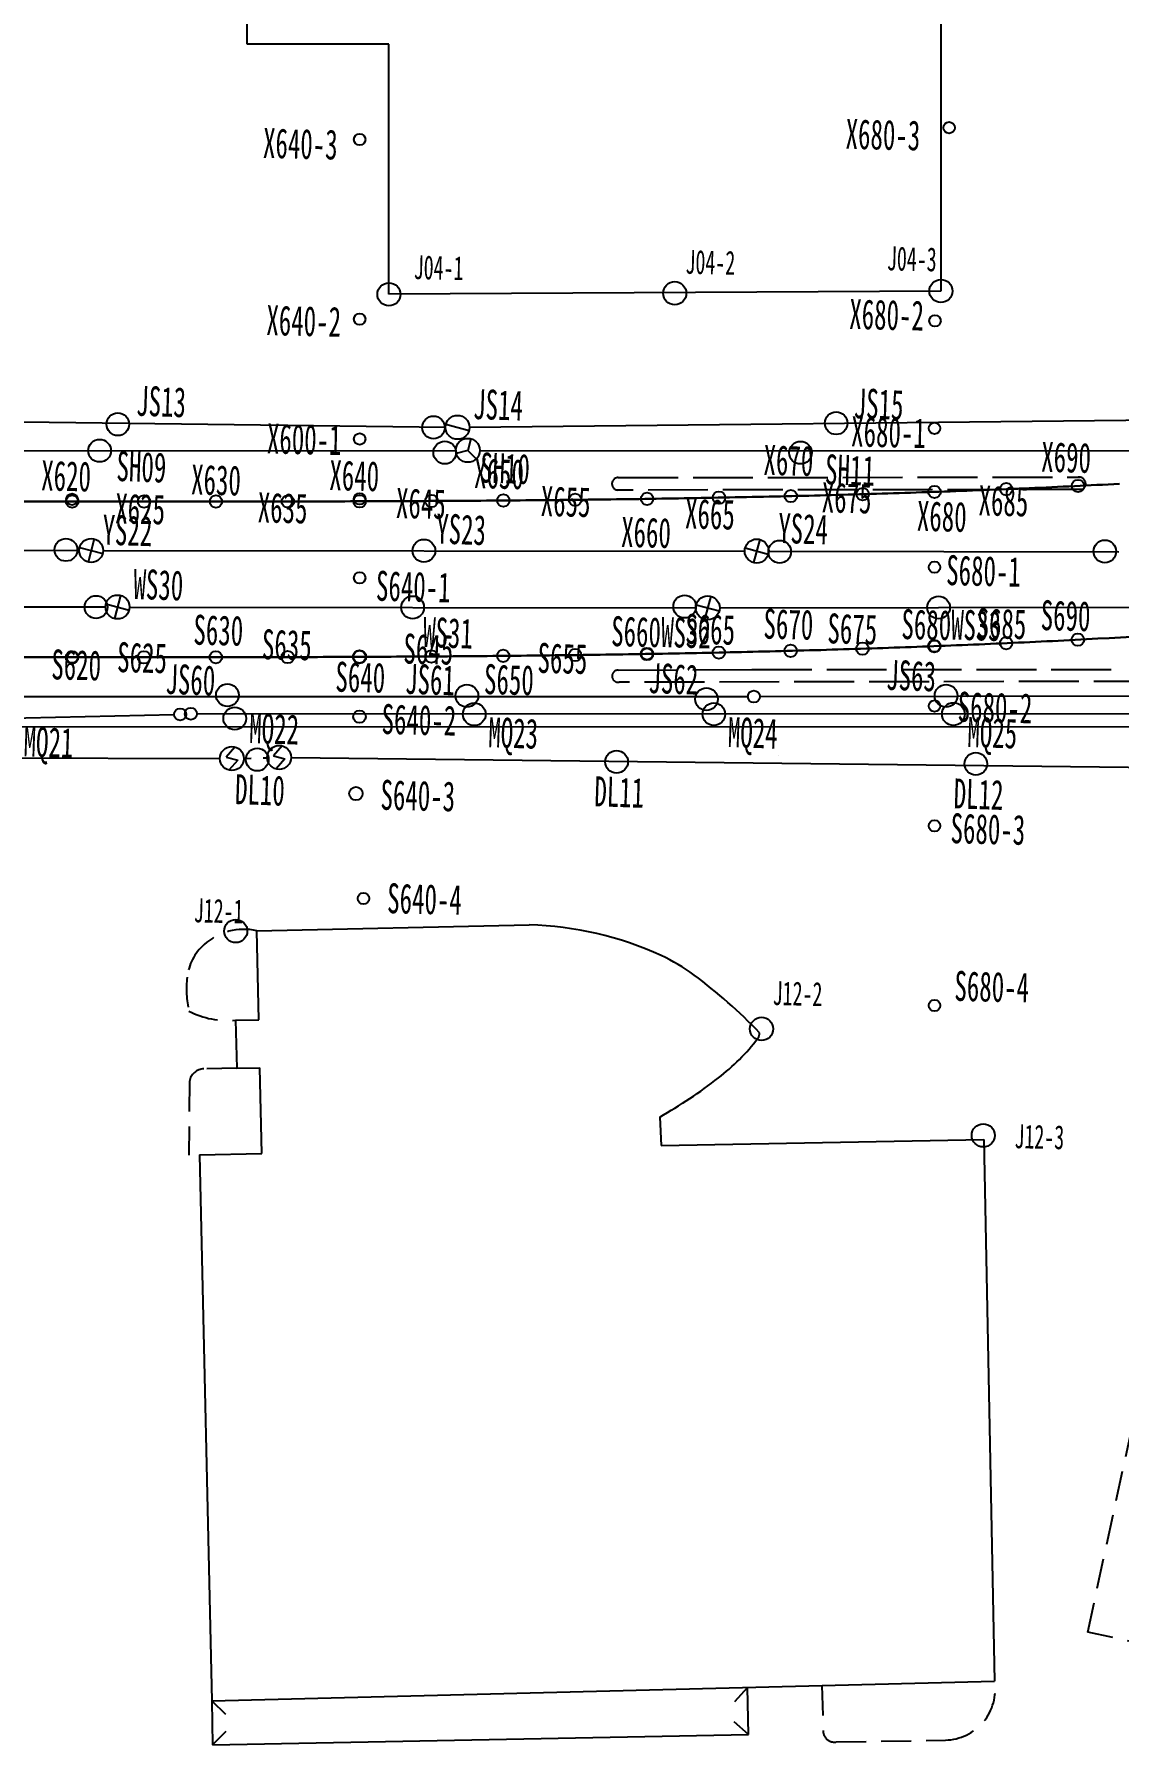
# Model space of a CAD drawing. Header units: inches. Extents: x 0 to 606, y 0 to 141.
# Drawn here: x 303.1 to 339.3, y 36 to 93.1 of the extents above; entities that cross this region are included whole.
import ezdxf
from ezdxf.enums import TextEntityAlignment as Align

# ---------------------------------------------------------------- set-up
doc = ezdxf.new("R2010")
doc.units = ezdxf.units.IN
doc.header["$MEASUREMENT"] = 0
for name, pattern in [('CENTER2', [1.125, 0.75, -0.125, 0.125, -0.125]), ('CONTINOUS', [0]), ('DASH1', [1.5, 1, -0.5]), ('DASH4', [2.5, 2, -0.5])]:
    doc.linetypes.add(name, pattern=pattern)
for name, color, linetype in [('地表沉降（上行线）', 7, 'CENTER2'), ('地表沉降（下行线）', 7, 'CENTER2'), ('建构筑物沉降', 7, 'CENTER2'), ('管线沉降（上水）', 7, 'CENTER2'), ('管线沉降（上话）', 7, 'CENTER2'), ('管线沉降（污水）', 7, 'CENTER2'), ('管线沉降（煤气）', 7, 'CENTER2'), ('管线沉降（电力）', 7, 'CENTER2'), ('管线沉降（雨水）', 7, 'CENTER2')]:
    doc.layers.add(name, color=color, linetype=linetype)
doc.styles.add('宋体', font='', dxfattribs={"width": 0.72, "height": 1})
doc.styles.get('宋体').set_extended_font_data('SimSun')

msp = doc.modelspace()

# ---------------------------------------------------------------- linework, layer by layer
at = {"ltscale": 0.5}
for p, q in [((310.24, 92.78), (310.24, 98.553)), ((333.41, 98.553), (333.41, 84.534)), ((314.975, 92.78), (310.24, 92.78)), ((314.975, 84.423), (314.975, 92.78)), ((333.41, 84.534), (314.975, 84.423)), ((241.2, 70.022), (376.591, 69.958))]:
    msp.add_line(p, q, dxfattribs=at)
at = {"extrusion": (1.25251e-05, -1.70425e-08, 1)}
for p, q in [((301.727, 80.179, -0.004), (316.864, 79.986, -0.004)), ((316.878, 80.083, 1.593), (317.651, 79.879, 1.593)), ((317.664, 79.985, -0.004), (342.154, 80.25, -0.004)), ((317.709, 79.6, 1.561), (317.607, 79.213, 1.561)), ((293.42, 79.192, -0.004), (317.207, 79.212, -0.004)), ((317.607, 79.213, 1.561), (317.221, 79.108, 1.561)), ((317.607, 79.213, 1.561), (317.891, 78.931, 1.561)), ((318.007, 79.212, -0.004), (369.082, 79.177, -0.005)), ((305.131, 76.257, 1.605), (304.927, 75.483, 1.605)), ((327.358, 76.236, 1.589), (327.154, 75.463, 1.589)), ((304.642, 75.972, 1.605), (305.416, 75.768, 1.605)), ((326.87, 75.952, 1.589), (327.643, 75.748, 1.589)), ((306.013, 74.369, 1.606), (305.809, 73.595, 1.606)), ((325.722, 74.341, 1.586), (325.518, 73.567, 1.586)), ((287.407, 74.003, -0.004), (305.511, 73.982, -0.004)), ((305.524, 74.084, 1.606), (306.297, 73.88, 1.606)), ((306.311, 73.981, -0.004), (325.22, 73.954, -0.004)), ((325.233, 74.056, 1.586), (326.007, 73.852, 1.586)), ((326.02, 73.954, -0.004), (340.642, 73.975, -0.004)), ((286.688, 70.993, -0.004), (326.961, 70.992, -0.004)), ((327.361, 70.992, -0.004), (362.639, 71.065, -0.005)), ((300.597, 70.231, -0.004), (307.802, 70.391, -0.004)), ((308.201, 70.407, -0.004), (308.16, 70.405, -0.004)), ((308.559, 70.416, -0.004), (362.849, 70.434, -0.005)), ((309.831, 69.306, 1.581), (309.536, 68.97, 1.581)), ((311.409, 69.346, 1.577), (311.114, 69.01, 1.577)), ((266.761, 69.066, -0.003), (309.33, 68.92, -0.004)), ((309.536, 68.97, 1.581), (309.923, 68.868, 1.581)), ((309.923, 68.868, 1.581), (309.628, 68.532, 1.581)), ((310.129, 68.927, -0.004), (310.375, 68.932, -0.004)), ((310.775, 68.942, -0.004), (310.908, 68.946, -0.004)), ((311.114, 69.01, 1.577), (311.501, 68.908, 1.577)), ((311.501, 68.908, 1.577), (311.206, 68.572, 1.577)), ((311.708, 68.955, -0.004), (369.907, 68.29, -0.005)), ((327.987, 69.03, -0.004), (327.987, 69.03, -0.004))]:
    msp.add_line(p, q, dxfattribs=at)
at = {"color": 253, "linetype": 'DASH4'}
for p, q in [((322.629, 78.303), (338.052, 78.319)), ((338.129, 77.903), (322.619, 77.887)), ((322.628, 71.873), (327.095, 71.89)), ((345.51, 71.505), (322.658, 71.47)), ((327.095, 71.89), (339.567, 71.899))]:
    msp.add_line(p, q, dxfattribs=at)
at = {"color": 150, "linetype": 'CONTINOUS', "lineweight": 30}
for p, q in [((328.426, 77.685), (328.615, 77.69)), ((328.615, 77.69), (328.804, 77.695)), ((328.804, 77.695), (328.993, 77.699)), ((328.993, 77.699), (329.182, 77.704)), ((329.182, 77.704), (329.371, 77.709)), ((329.371, 77.709), (329.559, 77.714)), ((329.559, 77.714), (329.748, 77.719)), ((329.748, 77.719), (329.937, 77.724)), ((329.937, 77.724), (330.126, 77.729)), ((330.126, 77.729), (330.315, 77.735)), ((330.315, 77.735), (330.504, 77.74)), ((330.504, 77.74), (330.692, 77.745)), ((330.692, 77.745), (330.881, 77.751)), ((330.881, 77.751), (331.07, 77.757)), ((331.07, 77.757), (331.259, 77.762)), ((331.259, 77.762), (331.448, 77.768)), ((331.448, 77.768), (331.636, 77.774)), ((331.636, 77.774), (331.825, 77.78)), ((331.825, 77.78), (332.014, 77.786)), ((332.014, 77.786), (332.203, 77.792)), ((332.203, 77.792), (332.391, 77.798)), ((332.391, 77.798), (332.58, 77.804)), ((332.58, 77.804), (332.769, 77.811)), ((332.769, 77.811), (332.958, 77.817)), ((332.958, 77.817), (333.147, 77.824)), ((333.147, 77.824), (333.335, 77.83)), ((333.335, 77.83), (333.524, 77.837)), ((333.524, 77.837), (333.713, 77.844)), ((333.713, 77.844), (333.902, 77.851)), ((333.902, 77.851), (334.09, 77.858)), ((334.09, 77.858), (334.279, 77.865)), ((334.279, 77.865), (334.468, 77.872)), ((334.468, 77.872), (334.657, 77.88)), ((334.657, 77.88), (334.845, 77.887)), ((334.845, 77.887), (335.034, 77.894)), ((335.034, 77.894), (335.223, 77.902)), ((335.223, 77.902), (335.412, 77.91)), ((335.412, 77.91), (335.6, 77.918)), ((335.6, 77.918), (335.789, 77.925)), ((335.789, 77.925), (335.978, 77.933)), ((335.978, 77.933), (336.167, 77.941)), ((336.167, 77.941), (336.355, 77.95)), ((336.355, 77.95), (336.544, 77.958)), ((336.544, 77.958), (336.733, 77.966)), ((336.733, 77.966), (336.921, 77.975)), ((336.921, 77.975), (337.11, 77.983)), ((337.11, 77.983), (337.299, 77.992)), ((337.299, 77.992), (337.487, 78.001)), ((337.487, 78.001), (337.676, 78.01)), ((337.676, 78.01), (337.865, 78.019)), ((337.865, 78.019), (338.053, 78.028)), ((338.053, 78.028), (338.242, 78.037)), ((338.242, 78.037), (338.431, 78.046)), ((338.431, 78.046), (338.619, 78.056)), ((338.619, 78.056), (338.808, 78.065)), ((338.808, 78.065), (338.997, 78.075)), ((338.997, 78.075), (339.185, 78.085)), ((339.185, 78.085), (339.374, 78.095)), ((290.895, 77.503), (305.572, 77.503)), ((305.572, 77.503), (305.761, 77.503)), ((305.761, 77.503), (305.95, 77.503)), ((305.95, 77.503), (306.139, 77.503)), ((306.139, 77.503), (306.328, 77.503)), ((306.328, 77.503), (306.517, 77.503)), ((306.517, 77.503), (306.706, 77.503)), ((306.706, 77.503), (306.894, 77.503)), ((306.894, 77.503), (307.083, 77.503)), ((307.083, 77.503), (307.272, 77.503)), ((307.272, 77.503), (307.461, 77.503)), ((307.461, 77.503), (307.65, 77.503)), ((307.65, 77.503), (307.839, 77.503)), ((307.839, 77.503), (308.028, 77.503)), ((308.028, 77.503), (308.217, 77.503)), ((308.217, 77.503), (308.406, 77.503)), ((308.406, 77.503), (308.594, 77.503)), ((308.594, 77.503), (308.783, 77.503)), ((308.783, 77.503), (308.972, 77.503)), ((308.972, 77.503), (309.161, 77.503)), ((309.161, 77.503), (309.35, 77.503)), ((309.35, 77.503), (309.539, 77.504)), ((309.539, 77.504), (309.728, 77.504)), ((309.728, 77.504), (309.917, 77.504)), ((309.917, 77.504), (310.106, 77.504)), ((310.106, 77.504), (310.294, 77.504)), ((310.294, 77.504), (310.483, 77.504)), ((310.483, 77.504), (310.672, 77.505)), ((310.672, 77.505), (310.861, 77.505)), ((310.861, 77.505), (311.05, 77.505)), ((311.05, 77.505), (311.239, 77.505)), ((311.239, 77.505), (311.428, 77.506)), ((311.428, 77.506), (311.617, 77.506)), ((311.617, 77.506), (311.806, 77.506)), ((311.806, 77.506), (311.994, 77.507)), ((311.994, 77.507), (312.183, 77.507)), ((312.183, 77.507), (312.372, 77.507)), ((312.372, 77.507), (312.561, 77.508)), ((312.561, 77.508), (312.75, 77.508)), ((312.75, 77.508), (312.939, 77.509)), ((312.939, 77.509), (313.128, 77.509)), ((313.128, 77.509), (313.317, 77.51)), ((313.317, 77.51), (313.506, 77.51)), ((313.506, 77.51), (313.694, 77.511)), ((313.694, 77.511), (313.883, 77.511)), ((313.883, 77.511), (314.072, 77.512)), ((314.072, 77.512), (314.261, 77.513)), ((314.261, 77.513), (314.45, 77.513)), ((314.45, 77.513), (314.639, 77.514)), ((314.639, 77.514), (314.828, 77.515)), ((314.828, 77.515), (315.017, 77.515)), ((315.017, 77.515), (315.206, 77.516)), ((315.206, 77.516), (315.394, 77.517)), ((315.394, 77.517), (315.583, 77.518)), ((315.583, 77.518), (315.772, 77.519)), ((315.772, 77.519), (315.961, 77.52)), ((315.961, 77.52), (316.15, 77.521)), ((316.15, 77.521), (316.339, 77.522)), ((316.339, 77.522), (316.528, 77.523)), ((316.528, 77.523), (316.717, 77.524)), ((316.717, 77.524), (316.905, 77.525)), ((316.905, 77.525), (317.094, 77.526)), ((317.094, 77.526), (317.283, 77.527)), ((317.283, 77.527), (317.472, 77.528)), ((317.472, 77.528), (317.661, 77.53)), ((317.661, 77.53), (317.85, 77.531)), ((317.85, 77.531), (318.039, 77.532)), ((318.039, 77.532), (318.228, 77.534)), ((318.228, 77.534), (318.417, 77.535)), ((318.417, 77.535), (318.605, 77.536)), ((318.605, 77.536), (318.794, 77.538)), ((318.794, 77.538), (318.983, 77.54)), ((318.983, 77.54), (319.172, 77.541)), ((319.172, 77.541), (319.361, 77.543)), ((319.361, 77.543), (319.55, 77.544)), ((319.55, 77.544), (319.739, 77.546)), ((319.739, 77.546), (319.928, 77.548)), ((319.928, 77.548), (320.117, 77.55)), ((320.117, 77.55), (320.305, 77.552)), ((320.305, 77.552), (320.494, 77.553)), ((320.494, 77.553), (320.683, 77.555)), ((320.683, 77.555), (320.872, 77.557)), ((320.872, 77.557), (321.061, 77.559)), ((321.061, 77.559), (321.25, 77.562)), ((321.25, 77.562), (321.439, 77.564)), ((321.439, 77.564), (321.628, 77.566)), ((321.628, 77.566), (321.816, 77.568)), ((321.816, 77.568), (322.005, 77.571)), ((322.005, 77.571), (322.194, 77.573)), ((322.194, 77.573), (322.383, 77.575)), ((322.383, 77.575), (322.572, 77.578)), ((322.572, 77.578), (322.761, 77.58)), ((322.761, 77.58), (322.95, 77.583)), ((322.95, 77.583), (323.139, 77.586)), ((323.139, 77.586), (323.327, 77.588)), ((323.327, 77.588), (323.516, 77.591)), ((323.516, 77.591), (323.705, 77.594)), ((323.705, 77.594), (323.894, 77.597)), ((323.894, 77.597), (324.083, 77.6)), ((324.083, 77.6), (324.272, 77.603)), ((324.272, 77.603), (324.461, 77.606)), ((324.461, 77.606), (324.649, 77.609)), ((324.649, 77.609), (324.838, 77.612)), ((324.838, 77.612), (325.027, 77.615)), ((325.027, 77.615), (325.216, 77.619)), ((325.216, 77.619), (325.405, 77.622)), ((325.405, 77.622), (325.594, 77.626)), ((325.594, 77.626), (325.783, 77.629)), ((325.783, 77.629), (325.971, 77.633)), ((325.971, 77.633), (326.16, 77.636)), ((326.16, 77.636), (326.349, 77.64)), ((326.349, 77.64), (326.538, 77.644)), ((326.538, 77.644), (326.727, 77.648)), ((326.727, 77.648), (326.916, 77.652)), ((326.916, 77.652), (327.105, 77.656)), ((327.105, 77.656), (327.293, 77.66)), ((327.293, 77.66), (327.482, 77.664)), ((327.482, 77.664), (327.671, 77.668)), ((327.671, 77.668), (327.86, 77.672)), ((327.86, 77.672), (328.049, 77.677)), ((328.049, 77.677), (328.238, 77.681)), ((328.238, 77.681), (328.426, 77.685)), ((329.585, 72.551), (329.397, 72.545)), ((329.774, 72.557), (329.585, 72.551)), ((329.963, 72.562), (329.774, 72.557)), ((330.152, 72.568), (329.963, 72.562)), ((330.341, 72.574), (330.152, 72.568)), ((330.529, 72.58), (330.341, 72.574)), ((330.718, 72.586), (330.529, 72.58)), ((330.907, 72.592), (330.718, 72.586)), ((331.096, 72.598), (330.907, 72.592)), ((331.285, 72.604), (331.096, 72.598)), ((331.473, 72.611), (331.285, 72.604)), ((331.662, 72.617), (331.473, 72.611)), ((331.851, 72.624), (331.662, 72.617)), ((332.04, 72.63), (331.851, 72.624)), ((332.228, 72.637), (332.04, 72.63)), ((332.417, 72.644), (332.228, 72.637)), ((332.606, 72.651), (332.417, 72.644)), ((332.795, 72.658), (332.606, 72.651)), ((332.983, 72.665), (332.795, 72.658)), ((333.172, 72.672), (332.983, 72.665)), ((333.361, 72.68), (333.172, 72.672)), ((333.55, 72.687), (333.361, 72.68)), ((333.738, 72.694), (333.55, 72.687)), ((333.927, 72.702), (333.738, 72.694)), ((334.116, 72.71), (333.927, 72.702)), ((334.305, 72.718), (334.116, 72.71)), ((334.493, 72.725), (334.305, 72.718)), ((334.682, 72.733), (334.493, 72.725)), ((334.871, 72.741), (334.682, 72.733)), ((335.06, 72.75), (334.871, 72.741)), ((335.248, 72.758), (335.06, 72.75)), ((335.437, 72.766), (335.248, 72.758)), ((335.626, 72.775), (335.437, 72.766)), ((335.814, 72.783), (335.626, 72.775)), ((336.003, 72.792), (335.814, 72.783)), ((336.192, 72.801), (336.003, 72.792)), ((336.38, 72.81), (336.192, 72.801)), ((336.569, 72.819), (336.38, 72.81)), ((336.758, 72.828), (336.569, 72.819)), ((336.946, 72.837), (336.758, 72.828)), ((337.135, 72.846), (336.946, 72.837)), ((337.324, 72.856), (337.135, 72.846)), ((337.512, 72.865), (337.324, 72.856)), ((337.701, 72.875), (337.512, 72.865)), ((337.89, 72.885), (337.701, 72.875)), ((338.078, 72.895), (337.89, 72.885)), ((338.267, 72.905), (338.078, 72.895)), ((338.267, 72.905), (338.267, 72.905)), ((304.276, 72.303), (291.297, 72.303)), ((304.465, 72.303), (304.276, 72.303)), ((304.654, 72.303), (304.465, 72.303)), ((304.843, 72.303), (304.654, 72.303)), ((305.032, 72.303), (304.843, 72.303)), ((305.221, 72.303), (305.032, 72.303)), ((305.41, 72.303), (305.221, 72.303)), ((305.599, 72.303), (305.41, 72.303)), ((305.788, 72.303), (305.599, 72.303)), ((305.976, 72.303), (305.788, 72.303)), ((306.165, 72.303), (305.976, 72.303)), ((306.354, 72.303), (306.165, 72.303)), ((306.543, 72.303), (306.354, 72.303)), ((306.732, 72.303), (306.543, 72.303)), ((306.921, 72.303), (306.732, 72.303)), ((307.11, 72.303), (306.921, 72.303)), ((307.299, 72.303), (307.11, 72.303)), ((307.488, 72.303), (307.299, 72.303)), ((307.676, 72.303), (307.488, 72.303)), ((307.865, 72.303), (307.676, 72.303)), ((308.054, 72.303), (307.865, 72.303)), ((308.243, 72.304), (308.054, 72.303)), ((308.432, 72.304), (308.243, 72.304)), ((308.621, 72.304), (308.432, 72.304)), ((308.81, 72.304), (308.621, 72.304)), ((308.999, 72.304), (308.81, 72.304)), ((309.188, 72.304), (308.999, 72.304)), ((309.376, 72.305), (309.188, 72.304)), ((309.565, 72.305), (309.376, 72.305)), ((309.754, 72.305), (309.565, 72.305)), ((309.943, 72.305), (309.754, 72.305)), ((310.132, 72.306), (309.943, 72.305)), ((310.321, 72.306), (310.132, 72.306)), ((310.51, 72.306), (310.321, 72.306)), ((310.699, 72.307), (310.51, 72.306)), ((310.888, 72.307), (310.699, 72.307)), ((311.076, 72.307), (310.888, 72.307)), ((311.265, 72.308), (311.076, 72.307)), ((311.454, 72.308), (311.265, 72.308)), ((311.643, 72.309), (311.454, 72.308)), ((311.832, 72.309), (311.643, 72.309)), ((312.021, 72.31), (311.832, 72.309)), ((312.21, 72.31), (312.021, 72.31)), ((312.399, 72.311), (312.21, 72.31)), ((312.588, 72.311), (312.399, 72.311)), ((312.776, 72.312), (312.588, 72.311)), ((312.965, 72.313), (312.776, 72.312)), ((313.154, 72.313), (312.965, 72.313)), ((313.343, 72.314), (313.154, 72.313)), ((313.532, 72.315), (313.343, 72.314)), ((313.721, 72.315), (313.532, 72.315)), ((313.91, 72.316), (313.721, 72.315)), ((314.099, 72.317), (313.91, 72.316)), ((314.288, 72.318), (314.099, 72.317)), ((314.476, 72.319), (314.288, 72.318)), ((314.665, 72.32), (314.476, 72.319)), ((314.854, 72.321), (314.665, 72.32)), ((315.043, 72.322), (314.854, 72.321)), ((315.232, 72.323), (315.043, 72.322)), ((315.421, 72.324), (315.232, 72.323)), ((315.61, 72.325), (315.421, 72.324)), ((315.799, 72.326), (315.61, 72.325)), ((315.988, 72.327), (315.799, 72.326)), ((316.176, 72.328), (315.988, 72.327)), ((316.365, 72.33), (316.176, 72.328)), ((316.554, 72.331), (316.365, 72.33)), ((316.743, 72.332), (316.554, 72.331)), ((316.932, 72.334), (316.743, 72.332)), ((317.121, 72.335), (316.932, 72.334)), ((317.31, 72.336), (317.121, 72.335)), ((317.499, 72.338), (317.31, 72.336)), ((317.688, 72.34), (317.499, 72.338)), ((317.876, 72.341), (317.688, 72.34)), ((318.065, 72.343), (317.876, 72.341)), ((318.254, 72.344), (318.065, 72.343)), ((318.443, 72.346), (318.254, 72.344)), ((318.632, 72.348), (318.443, 72.346)), ((318.821, 72.35), (318.632, 72.348)), ((319.01, 72.352), (318.821, 72.35)), ((319.199, 72.353), (319.01, 72.352)), ((319.387, 72.355), (319.199, 72.353)), ((319.576, 72.357), (319.387, 72.355)), ((319.765, 72.359), (319.576, 72.357)), ((319.954, 72.362), (319.765, 72.359)), ((320.143, 72.364), (319.954, 72.362)), ((320.332, 72.366), (320.143, 72.364)), ((320.521, 72.368), (320.332, 72.366)), ((320.71, 72.371), (320.521, 72.368)), ((320.898, 72.373), (320.71, 72.371)), ((321.087, 72.375), (320.898, 72.373)), ((321.276, 72.378), (321.087, 72.375)), ((321.465, 72.38), (321.276, 72.378)), ((321.654, 72.383), (321.465, 72.38)), ((321.843, 72.386), (321.654, 72.383)), ((322.032, 72.388), (321.843, 72.386)), ((322.221, 72.391), (322.032, 72.388)), ((322.409, 72.394), (322.221, 72.391)), ((322.598, 72.397), (322.409, 72.394)), ((322.787, 72.4), (322.598, 72.397)), ((322.976, 72.403), (322.787, 72.4)), ((323.165, 72.406), (322.976, 72.403)), ((323.354, 72.409), (323.165, 72.406)), ((323.543, 72.412), (323.354, 72.409)), ((323.731, 72.415), (323.543, 72.412)), ((323.92, 72.419), (323.731, 72.415)), ((324.109, 72.422), (323.92, 72.419)), ((324.298, 72.426), (324.109, 72.422)), ((324.487, 72.429), (324.298, 72.426)), ((324.676, 72.433), (324.487, 72.429)), ((324.865, 72.436), (324.676, 72.433)), ((325.053, 72.44), (324.865, 72.436)), ((325.242, 72.444), (325.053, 72.44)), ((325.431, 72.448), (325.242, 72.444)), ((325.62, 72.452), (325.431, 72.448)), ((325.809, 72.456), (325.62, 72.452)), ((325.998, 72.46), (325.809, 72.456)), ((326.187, 72.464), (325.998, 72.46)), ((326.375, 72.468), (326.187, 72.464)), ((326.564, 72.472), (326.375, 72.468)), ((326.753, 72.477), (326.564, 72.472)), ((326.942, 72.481), (326.753, 72.477)), ((327.131, 72.485), (326.942, 72.481)), ((327.32, 72.49), (327.131, 72.485)), ((327.508, 72.495), (327.32, 72.49)), ((327.697, 72.499), (327.508, 72.495)), ((327.886, 72.504), (327.697, 72.499)), ((328.075, 72.509), (327.886, 72.504)), ((328.264, 72.514), (328.075, 72.509)), ((328.453, 72.519), (328.264, 72.514)), ((328.641, 72.524), (328.453, 72.519)), ((328.83, 72.529), (328.641, 72.524)), ((329.019, 72.535), (328.83, 72.529)), ((329.208, 72.54), (329.019, 72.535)), ((329.397, 72.545), (329.208, 72.54))]:
    msp.add_line(p, q, dxfattribs=at)
at = {"color": 4, "extrusion": (1.25251e-05, -1.70425e-08, 1)}
for p, q in [((286.211, 75.896, -0.004), (304.629, 75.871, -0.004)), ((305.429, 75.87, -0.004), (326.856, 75.85, -0.004)), ((327.656, 75.849, -0.004), (339.348, 75.824, -0.004))]:
    msp.add_line(p, q, dxfattribs=at)
at = {"color": 253, "linetype": 'Continuous'}
for p, q in [((310.566, 63.17), (319.655, 63.362)), ((310.629, 60.197), (310.566, 63.17)), ((309.849, 60.18), (310.629, 60.197)), ((309.849, 60.18), (309.89, 58.58)), ((309.89, 58.58), (310.663, 58.596)), ((310.724, 55.731), (310.663, 58.596)), ((324.017, 56.949), (324.064, 55.998)), ((324.064, 55.998), (334.836, 56.203)), ((334.836, 56.203), (335.199, 38.107)), ((308.647, 55.687), (310.724, 55.731)), ((308.647, 55.687), (309.056, 37.451)), ((309.056, 37.451), (335.199, 38.107)), ((326.946, 37.9), (326.518, 37.425)), ((326.986, 36.328), (326.946, 37.9)), ((309.056, 37.451), (309.084, 35.985)), ((309.056, 37.451), (309.52, 37.011)), ((326.986, 36.328), (326.506, 36.752)), ((309.084, 35.985), (309.535, 36.439)), ((309.084, 35.985), (326.986, 36.328))]:
    msp.add_line(p, q, dxfattribs=at)
at = {"color": 253, "linetype": 'DASH1'}
for p, q in [((309.89, 58.58), (308.797, 58.559)), ((308.312, 58.136), (308.294, 55.681)), ((338.309, 39.751), (341.282, 53.427)), ((343.545, 38.603), (338.309, 39.751)), ((329.434, 37.962), (329.472, 36.444)), ((329.915, 36.081), (333.562, 36.142))]:
    msp.add_line(p, q, dxfattribs=at)
at = {"ltscale": 0.5}
for centre, radius in [((313.997, 89.593), 0.191), ((333.681, 89.988), 0.191), ((313.997, 83.593), 0.191), ((333.21, 83.541), 0.191), ((333.193, 79.949), 0.191), ((313.997, 79.593), 0.191), ((304.396, 77.503), 0.208), ((304.391, 77.578), 0.191), ((306.796, 77.503), 0.208), ((309.196, 77.503), 0.208), ((311.596, 77.506), 0.208), ((313.996, 77.512), 0.208), ((313.997, 77.593), 0.191), ((316.396, 77.522), 0.208), ((318.796, 77.538), 0.208), ((321.195, 77.561), 0.208), ((323.595, 77.592), 0.208), ((325.995, 77.633), 0.208), ((328.394, 77.685), 0.208), ((330.793, 77.748), 0.208), ((333.192, 77.825), 0.208), ((335.59, 77.917), 0.208), ((337.988, 78.025), 0.208), ((333.193, 75.309), 0.191), ((313.997, 74.953), 0.191), ((318.791, 72.349), 0.208), ((321.191, 72.377), 0.208), ((323.591, 72.413), 0.208), ((323.591, 72.413), 0.191), ((325.991, 72.459), 0.208), ((328.39, 72.517), 0.208), ((330.789, 72.588), 0.208), ((333.187, 72.673), 0.208), ((333.193, 72.674), 0.191), ((335.585, 72.773), 0.208), ((337.982, 72.89), 0.208), ((304.392, 72.303), 0.208), ((304.392, 72.303), 0.191), ((306.792, 72.303), 0.208), ((309.192, 72.304), 0.208), ((311.592, 72.309), 0.208), ((313.992, 72.317), 0.223), ((313.992, 72.317), 0.208), ((316.392, 72.33), 0.208), ((333.193, 70.674), 0.191), ((313.992, 70.317), 0.208), ((313.873, 67.752), 0.223), ((333.193, 66.674), 0.191), ((314.122, 64.247), 0.191), ((333.193, 60.674), 0.191)]:
    msp.add_circle(centre, radius, dxfattribs=at)
at = {"color": 1, "ltscale": 0.5}
for centre in [(314.975, 84.423), (324.517, 84.46), (333.41, 84.534), (309.856, 63.158), (327.418, 59.893), (334.821, 56.337)]:
    msp.add_circle(centre, 0.386, dxfattribs=at)
at = {"extrusion": (1.25251e-05, -1.70425e-08, 1)}
for centre, radius in [((305.92, 80.084, 0), 0.378), ((316.463, 79.979, 0), 0.378), ((317.264, 79.981, 1.597), 0.4), ((329.909, 80.118, 0), 0.378), ((305.313, 79.202, 0), 0.378), ((316.838, 79.136, -0.888), 0.378), ((317.607, 79.213, 1.565), 0.4), ((328.717, 79.135, 0.815), 0.378), ((305.029, 75.87, 1.608), 0.4), ((327.256, 75.85, 1.593), 0.4), ((305.911, 73.982, 1.61), 0.4), ((325.62, 73.954, 1.59), 0.4), ((309.579, 71.039, 0), 0.378), ((317.579, 71.013, 0), 0.378), ((325.579, 70.904, 0), 0.378), ((327.161, 70.992, 1.536), 0.2), ((333.579, 71.014, 0), 0.378), ((308.002, 70.396, 1.614), 0.2), ((308.359, 70.416, 1.614), 0.2), ((309.824, 70.257, 0), 0.378), ((317.824, 70.398, 0), 0.378), ((325.824, 70.402, 0), 0.378), ((333.824, 70.407, 0), 0.378), ((309.73, 68.919, 1.585), 0.4), ((310.577, 68.884, 0), 0.378), ((311.308, 68.959, 1.581), 0.4), ((322.577, 68.813, 0), 0.378), ((334.576, 68.742, 0), 0.378)]:
    msp.add_circle(centre, radius, dxfattribs=at)
at = {"color": 4, "extrusion": (1.25251e-05, -1.70425e-08, 1)}
for centre in [(304.188, 75.888, 0), (316.143, 75.86, 0), (328.023, 75.828, 0), (338.883, 75.839, 0)]:
    msp.add_circle(centre, 0.378, dxfattribs=at)
at = {"ltscale": 3, "extrusion": (1.25251e-05, -1.70425e-08, 1)}
for centre in [(305.192, 73.979, -0.668), (315.765, 73.968, 0), (324.85, 73.994, -0.668), (333.331, 73.964, 0)]:
    msp.add_circle(centre, 0.378, dxfattribs=at)
at = {"color": 253, "linetype": 'DASH4'}
for centre, radius, start, end in [((322.629, 78.095), 0.208, 90.033, 267.0249), ((338.02, 78.098), 0.223, 299.1668, 98.3539), ((322.628, 71.671), 0.202, 89.992, 278.4008)]:
    msp.add_arc(centre, radius, start, end, dxfattribs=at)
at = {"color": 150, "linetype": 'CONTINOUS', "lineweight": 30}
msp.add_arc((321.275, 392.453), 320, 273.04384, 275.21354, dxfattribs=at)
at = {"color": 253, "linetype": 'DASH1'}
for centre, radius, start, end in [((310.136, 61.21), 2.007, 77.6186, 131.7214), ((309.947, 61.422), 1.723, 131.7214, 173.5046), ((311.628, 61.23), 3.415, 173.5046, 192.6461), ((309.605, 63.07), 2.9, 243.1638, 274.8226), ((308.806, 58.06), 0.5, 91.072, 171.2226), ((333.523, 37.839), 1.698, 271.3101, 9.0852), ((329.849, 36.453), 0.378, 181.4371, 280.0325)]:
    msp.add_arc(centre, radius, start, end, dxfattribs=at)
at = {"color": 253, "linetype": 'Continuous'}
for centre, radius, start, end in [((319.377, 52.13), 11.236, 65.333, 88.5777), ((321.503, 56.761), 6.14, 53.4103, 65.333), ((314.858, 47.81), 17.288, 43.7376, 53.4103), ((321.64, 63.879), 7.103, 307.6389, 322.7733), ((327.088, 59.74), 0.262, 322.7733, 4.827), ((315.657, 71.638), 16.901, 299.6474, 307.6389)]:
    msp.add_arc(centre, radius, start, end, dxfattribs=at)

# ---------------------------------------------------------------- texts
at = {"layer": '地表沉降（上行线）', "color": 7, "linetype": 'Continuous', "style": '宋体', "width": 0.61}
for s, p in [('S680-1', (333.588, 75.215)), ('S640-1', (314.545, 74.692)), ('S630', (308.448, 73.225)), ('S665', (324.874, 73.256)), ('S670', (327.486, 73.426)), ('S675', (329.621, 73.269)), ('S680', (332.092, 73.413)), ('S685', (334.601, 73.444)), ('S690', (336.743, 73.711)), ('S635', (310.736, 72.74)), ('S660', (322.4, 73.177)), ('S620', (303.702, 72.066)), ('S625', (305.901, 72.308)), ('S645', (315.461, 72.594)), ('S655', (319.94, 72.283)), ('S640', (313.19, 71.655)), ('S650', (318.153, 71.575)), ('S680-2', (333.971, 70.653)), ('S640-2', (314.732, 70.243)), ('S640-3', (314.695, 67.712)), ('S680-3', (333.734, 66.595)), ('S640-4', (314.919, 64.258)), ('S680-4', (333.862, 61.33))]:
    msp.add_text(s, height=1, rotation=358.6696, dxfattribs=at).set_placement(p, align=Align.MIDDLE_LEFT)
at = {"layer": '地表沉降（下行线）', "color": 7, "linetype": 'Continuous', "style": '宋体', "width": 0.61}
for s, p in [('X680-3', (330.228, 89.784)), ('X640-3', (310.772, 89.48)), ('X640-2', (310.884, 83.563)), ('X680-2', (330.351, 83.769)), ('X600-1', (310.903, 79.612)), ('X680-1', (330.415, 79.846)), ('X690', (336.761, 78.998)), ('X620', (303.365, 78.376)), ('X640', (312.987, 78.386)), ('X650', (317.823, 78.453)), ('X670', (327.487, 78.896)), ('X630', (308.371, 78.241)), ('X625', (305.838, 77.276)), ('X635', (310.596, 77.309)), ('X645', (315.212, 77.455)), ('X655', (320.048, 77.522)), ('X675', (329.432, 77.643)), ('X685', (334.669, 77.542)), ('X665', (324.867, 77.105)), ('X680', (332.609, 77.027)), ('X660', (322.732, 76.49))]:
    msp.add_text(s, height=1, rotation=358.6696, dxfattribs=at).set_placement(p, align=Align.MIDDLE_LEFT)
at = {"layer": '建构筑物沉降', "color": 1, "linetype": 'Continuous', "style": '宋体', "width": 0.61}
for s, p in [('J04-1', (315.804, 85.334)), ('J04-2', (324.879, 85.512)), ('J04-3', (331.608, 85.627)), ('J12-1', (308.459, 63.854)), ('J12-2', (327.791, 61.092)), ('J12-3', (335.866, 56.31))]:
    msp.add_text(s, height=0.8, rotation=358.6696, dxfattribs=at).set_placement(p, align=Align.MIDDLE_LEFT)
at = {"layer": '管线沉降（上水）', "extrusion": (1.25251e-05, -1.70425e-08, 1), "style": '宋体', "width": 0.61}
for s, p in [('JS13', (306.521, 80.371, 4.701)), ('JS14', (317.774, 80.26, 4.701)), ('JS15', (330.484, 80.287, 4.701)), ('JS60', (307.499, 71.081, 3.146)), ('JS61', (315.502, 71.085, 3.146)), ('JS62', (323.629, 71.109, 3.146)), ('JS63', (331.569, 71.217, 3.146))]:
    msp.add_text(s, height=1, rotation=358.1017, dxfattribs=at).set_placement(p)
at = {"layer": '管线沉降（上话）', "extrusion": (1.25251e-05, -1.70425e-08, 1), "style": '宋体', "width": 0.61}
for s, p in [('SH09', (305.864, 78.19, 3.146)), ('SH10', (318.005, 78.142, 3.146)), ('SH11', (329.527, 78.081, 3.146))]:
    msp.add_text(s, height=1, rotation=358.1017, dxfattribs=at).set_placement(p)
at = {"layer": '管线沉降（污水）', "extrusion": (1.25251e-05, -1.70425e-08, 1), "style": '宋体', "width": 0.61}
for s, p in [('WS30', (306.43, 74.252, 0)), ('WS33', (333.735, 72.897, 0)), ('WS31', (316.101, 72.646, 0)), ('WS32', (324.051, 72.649, 0))]:
    msp.add_text(s, height=1, rotation=358.1017, dxfattribs=at).set_placement(p)
at = {"layer": '管线沉降（煤气）', "extrusion": (1.25251e-05, -1.70425e-08, 1), "style": '宋体', "width": 0.61}
for s, p in [('MQ22', (310.295, 69.441, 4.725)), ('MQ23', (318.28, 69.301, 4.725)), ('MQ24', (326.28, 69.305, 4.725)), ('MQ25', (334.28, 69.31, 4.725)), ('MQ21', (302.761, 68.995, 4.725))]:
    msp.add_text(s, height=1, rotation=358.1017, dxfattribs=at).set_placement(p)
at = {"layer": '管线沉降（电力）', "extrusion": (1.25251e-05, -1.70425e-08, 1), "style": '宋体', "width": 0.61}
for s, p in [('DL10', (309.821, 67.4, 3.146)), ('DL11', (321.821, 67.329, 3.146)), ('DL12', (333.821, 67.258, 3.146))]:
    msp.add_text(s, height=1, rotation=358.1017, dxfattribs=at).set_placement(p)
at = {"layer": '管线沉降（雨水）', "color": 4, "extrusion": (1.25251e-05, -1.70425e-08, 1), "style": '宋体', "width": 0.61}
for s, p in [('YS24', (327.96, 76.121, 1.565)), ('YS22', (305.396, 76.065, 1.558)), ('YS23', (316.539, 76.101, 1.558))]:
    msp.add_text(s, height=1, rotation=358.1017, dxfattribs=at).set_placement(p)

doc.saveas('drawing.dxf')
